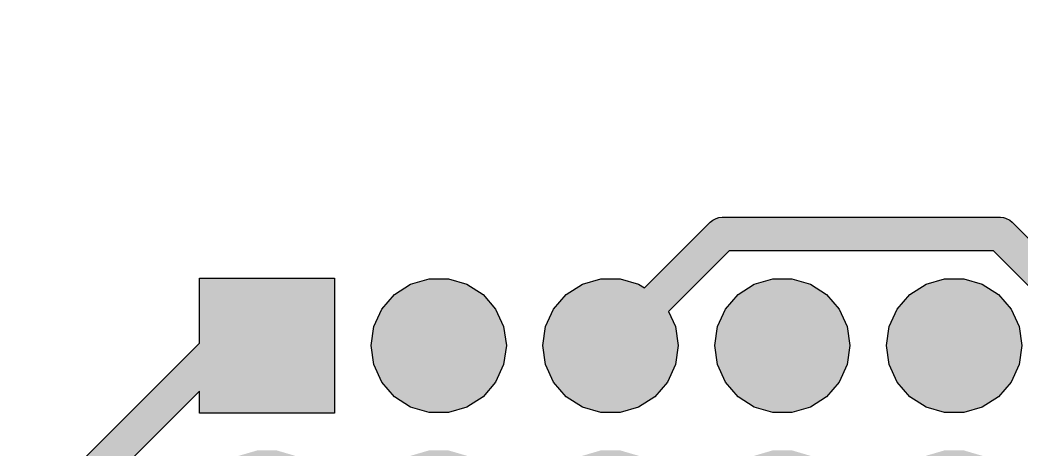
# Model space of a CAD drawing. Header units: millimetres. Extents: x -3894 to -3474, y -291 to 6.
# Drawn here: x -3826.26 to -3818.86, y -75.54 to -72.36 of the extents above; entities that cross this region are included whole.
import ezdxf

# ---------------------------------------------------------------- set-up
doc = ezdxf.new("R2010")
doc.units = ezdxf.units.MM
doc.layers.add('BLACK', color=7, linetype='Continuous')

msp = doc.modelspace()

# ---------------------------------------------------------------- hatches: boundary and pattern name
h = msp.add_hatch(color=256)
h.dxf.hatch_style = 1
h.paths.add_polyline_path([(-3822.6893, -74.6225), (-3822.7484, -74.4931), (-3822.8416, -74.3855), (-3822.9613, -74.3086), (-3823.0979, -74.2685), (-3823.2402, -74.2685), (-3823.3768, -74.3086), (-3823.4965, -74.3855), (-3823.5897, -74.4931), (-3823.6488, -74.6225), (-3823.6691, -74.7634), (-3823.6488, -74.9042), (-3823.5897, -75.0337), (-3823.4965, -75.1413), (-3823.3768, -75.2182), (-3823.2402, -75.2583), (-3823.0979, -75.2583), (-3822.9613, -75.2182), (-3822.8416, -75.1413), (-3822.7484, -75.0337), (-3822.6893, -74.9042), (-3822.6691, -74.7634)])
h.paths.add_polyline_path([(-3820.1493, -74.6225), (-3820.2084, -74.4931), (-3820.3016, -74.3855), (-3820.4213, -74.3086), (-3820.5579, -74.2685), (-3820.7002, -74.2685), (-3820.8368, -74.3086), (-3820.9565, -74.3855), (-3821.0497, -74.4931), (-3821.1088, -74.6225), (-3821.1291, -74.7634), (-3821.1088, -74.9042), (-3821.0497, -75.0337), (-3820.9565, -75.1413), (-3820.8368, -75.2182), (-3820.7002, -75.2583), (-3820.5579, -75.2583), (-3820.4213, -75.2182), (-3820.3016, -75.1413), (-3820.2084, -75.0337), (-3820.1493, -74.9042), (-3820.1291, -74.7634)], flags=17)
h.paths.add_polyline_path([(-3818.8591, -74.7634), (-3818.8793, -74.6225), (-3818.9384, -74.4931), (-3819.0316, -74.3855), (-3819.1513, -74.3086), (-3819.2879, -74.2685), (-3819.4302, -74.2685), (-3819.5668, -74.3086), (-3819.6865, -74.3855), (-3819.7797, -74.4931), (-3819.8388, -74.6225), (-3819.8591, -74.7634), (-3819.8388, -74.9042), (-3819.7797, -75.0337), (-3819.6865, -75.1413), (-3819.5668, -75.2182), (-3819.4302, -75.2583), (-3819.2879, -75.2583), (-3819.1513, -75.2182), (-3819.0316, -75.1413), (-3818.9384, -75.0337), (-3818.8793, -74.9042)], flags=17)
h.paths.add_polyline_path([(-3818.8591, -76.0334), (-3818.8793, -75.8925), (-3818.9384, -75.7631), (-3819.0316, -75.6555), (-3819.1513, -75.5786), (-3819.2879, -75.5385), (-3819.4302, -75.5385), (-3819.5668, -75.5786), (-3819.6865, -75.6555), (-3819.7797, -75.7631), (-3819.8388, -75.8925), (-3819.8591, -76.0334), (-3819.8388, -76.1742), (-3819.7797, -76.3037), (-3819.6865, -76.4113), (-3819.5668, -76.4882), (-3819.4302, -76.5283), (-3819.2879, -76.5283), (-3819.1513, -76.4882), (-3819.0316, -76.4113), (-3818.9384, -76.3037), (-3818.8793, -76.1742)], flags=17)
h.paths.add_polyline_path([(-3820.1493, -75.8925), (-3820.2084, -75.7631), (-3820.3016, -75.6555), (-3820.4213, -75.5786), (-3820.5579, -75.5385), (-3820.7002, -75.5385), (-3820.8368, -75.5786), (-3820.9565, -75.6555), (-3821.0497, -75.7631), (-3821.1088, -75.8925), (-3821.1291, -76.0334), (-3821.1088, -76.1742), (-3821.0497, -76.3037), (-3820.9565, -76.4113), (-3820.8368, -76.4882), (-3820.7002, -76.5283), (-3820.5579, -76.5283), (-3820.4213, -76.4882), (-3820.3016, -76.4113), (-3820.2084, -76.3037), (-3820.1493, -76.1742), (-3820.1291, -76.0334)], flags=17)
h.paths.add_polyline_path([(-3821.4193, -74.6225), (-3821.4701, -74.5112), (-3821.0223, -74.0634), (-3819.0691, -74.0634), (-3815.9047, -77.2278), (-3815.8858, -77.2433), (-3815.8407, -77.262), (-3815.8163, -77.2644), (-3815.5351, -77.2644), (-3814.8248, -77.2644), (-3814.6272, -77.462), (-3814.623, -77.4721), (-3814.6074, -77.4911), (-3814.1678, -77.9307), (-3814.1678, -78.2666), (-3814.1708, -78.2686), (-3814.1871, -78.2929), (-3814.1928, -78.3216), (-3814.1928, -79.7716), (-3814.1871, -79.8003), (-3814.1708, -79.8247), (-3814.1465, -79.8409), (-3814.1178, -79.8466), (-3813.9678, -79.8466), (-3813.9391, -79.8409), (-3813.9148, -79.8247), (-3813.8985, -79.8003), (-3813.8928, -79.7716), (-3813.8928, -78.3216), (-3813.8985, -78.2929), (-3813.9148, -78.2686), (-3813.9178, -78.2666), (-3813.9178, -77.8789), (-3813.9202, -77.8545), (-3813.9389, -77.8095), (-3813.9544, -77.7905), (-3814.4109, -77.334), (-3814.4151, -77.3239), (-3814.4307, -77.305), (-3814.6847, -77.051), (-3814.7036, -77.0354), (-3814.7355, -77.0222), (-3814.7487, -77.0168), (-3814.7731, -77.0144), (-3815.5351, -77.0144), (-3815.7645, -77.0144), (-3818.9289, -73.85), (-3818.9479, -73.8344), (-3818.9797, -73.8212), (-3818.9929, -73.8158), (-3819.0173, -73.8134), (-3821.0741, -73.8134), (-3821.0984, -73.8158), (-3821.1171, -73.8235), (-3821.1435, -73.8344), (-3821.1624, -73.85), (-3821.6485, -74.3361), (-3821.6913, -74.3086), (-3821.8279, -74.2685), (-3821.9702, -74.2685), (-3822.1068, -74.3086), (-3822.2265, -74.3855), (-3822.3197, -74.4931), (-3822.3788, -74.6225), (-3822.3991, -74.7634), (-3822.3788, -74.9042), (-3822.3197, -75.0337), (-3822.2265, -75.1413), (-3822.1068, -75.2182), (-3821.9702, -75.2583), (-3821.8279, -75.2583), (-3821.6913, -75.2182), (-3821.5716, -75.1413), (-3821.4784, -75.0337), (-3821.4193, -74.9042), (-3821.3991, -74.7634)])
h = msp.add_hatch(color=256)
h.dxf.hatch_style = 1
h.paths.add_polyline_path([(-3823.9391, -74.2634), (-3824.9391, -74.2634), (-3824.9391, -74.7466), (-3826.0374, -75.845), (-3826.053, -75.8639), (-3826.0716, -75.909), (-3826.0741, -75.9334), (-3826.0741, -79.2984), (-3826.0716, -79.3228), (-3826.053, -79.3678), (-3826.0374, -79.3868), (-3822.1004, -83.3238), (-3822.0815, -83.3393), (-3822.0364, -83.358), (-3822.0121, -83.3604), (-3821.2588, -83.3604), (-3820.3091, -84.31), (-3820.2902, -84.3256), (-3820.2451, -84.3442), (-3820.2207, -84.3466), (-3817.4979, -84.3466), (-3817.4958, -84.3497), (-3817.4715, -84.3659), (-3817.4428, -84.3716), (-3815.9928, -84.3716), (-3815.9641, -84.3659), (-3815.9398, -84.3497), (-3815.9235, -84.3253), (-3815.9178, -84.2966), (-3815.9178, -84.1466), (-3815.9235, -84.1179), (-3815.9398, -84.0936), (-3815.9641, -84.0773), (-3815.9928, -84.0716), (-3817.4428, -84.0716), (-3817.4715, -84.0773), (-3817.4958, -84.0936), (-3817.4979, -84.0966), (-3820.1689, -84.0966), (-3821.1186, -83.147), (-3821.1375, -83.1314), (-3821.1826, -83.1128), (-3821.207, -83.1104), (-3821.9603, -83.1104), (-3825.8241, -79.2466), (-3825.8241, -75.9852), (-3824.9391, -75.1002), (-3824.9391, -75.2634), (-3823.9391, -75.2634)])
h.paths.add_polyline_path([(-3824.0184, -75.7631), (-3824.1116, -75.6555), (-3824.2313, -75.5786), (-3824.3679, -75.5385), (-3824.5102, -75.5385), (-3824.6468, -75.5786), (-3824.7665, -75.6555), (-3824.8597, -75.7631), (-3824.9188, -75.8925), (-3824.9391, -76.0334), (-3824.9188, -76.1742), (-3824.8597, -76.3037), (-3824.7665, -76.4113), (-3824.6468, -76.4882), (-3824.5501, -76.5166), (-3824.5501, -79.3809), (-3824.5476, -79.4053), (-3824.529, -79.4504), (-3824.5134, -79.4693), (-3820.1727, -83.81), (-3820.1538, -83.8256), (-3820.1087, -83.8442), (-3820.0843, -83.8466), (-3817.4979, -83.8466), (-3817.4958, -83.8497), (-3817.4715, -83.8659), (-3817.4428, -83.8716), (-3815.9928, -83.8716), (-3815.9641, -83.8659), (-3815.9398, -83.8497), (-3815.9235, -83.8253), (-3815.9178, -83.7966), (-3815.9178, -83.6466), (-3815.9235, -83.6179), (-3815.9398, -83.5936), (-3815.9641, -83.5773), (-3815.9928, -83.5716), (-3817.4428, -83.5716), (-3817.4715, -83.5773), (-3817.4958, -83.5936), (-3817.4979, -83.5966), (-3820.0326, -83.5966), (-3824.3001, -79.3291), (-3824.3001, -76.5084), (-3824.2313, -76.4882), (-3824.1116, -76.4113), (-3824.0184, -76.3037), (-3823.9593, -76.1742), (-3823.9391, -76.0334), (-3823.9593, -75.8925)], flags=17)
h.paths.add_polyline_path([(-3822.6893, -75.8925), (-3822.7484, -75.7631), (-3822.8416, -75.6555), (-3822.9613, -75.5786), (-3823.0979, -75.5385), (-3823.2402, -75.5385), (-3823.3768, -75.5786), (-3823.4965, -75.6555), (-3823.5897, -75.7631), (-3823.6488, -75.8925), (-3823.6691, -76.0334), (-3823.6488, -76.1742), (-3823.5897, -76.3037), (-3823.4965, -76.4113), (-3823.3768, -76.4882), (-3823.2941, -76.5125), (-3823.2941, -79.9194), (-3823.2916, -79.9438), (-3823.2862, -79.957), (-3823.273, -79.9888), (-3823.2574, -80.0078), (-3819.9552, -83.31), (-3819.9362, -83.3256), (-3819.8912, -83.3442), (-3819.8668, -83.3466), (-3817.4979, -83.3466), (-3817.4958, -83.3497), (-3817.4715, -83.3659), (-3817.4428, -83.3716), (-3815.9928, -83.3716), (-3815.9641, -83.3659), (-3815.9398, -83.3497), (-3815.9235, -83.3253), (-3815.9178, -83.2966), (-3815.9178, -83.1466), (-3815.9235, -83.1179), (-3815.9398, -83.0936), (-3815.9641, -83.0773), (-3815.9928, -83.0716), (-3817.4428, -83.0716), (-3817.4715, -83.0773), (-3817.4958, -83.0936), (-3817.4979, -83.0966), (-3819.815, -83.0966), (-3823.0441, -79.8676), (-3823.0441, -76.5125), (-3822.9613, -76.4882), (-3822.8416, -76.4113), (-3822.7484, -76.3037), (-3822.6893, -76.1742), (-3822.6691, -76.0334)], flags=16)
h.paths.add_polyline_path([(-3821.4193, -75.8925), (-3821.4784, -75.7631), (-3821.5716, -75.6555), (-3821.6913, -75.5786), (-3821.8279, -75.5385), (-3821.9702, -75.5385), (-3822.1068, -75.5786), (-3822.2265, -75.6555), (-3822.3197, -75.7631), (-3822.3788, -75.8925), (-3822.3991, -76.0334), (-3822.3788, -76.1742), (-3822.3197, -76.3037), (-3822.2265, -76.4113), (-3822.1068, -76.4882), (-3822.0241, -76.5125), (-3822.0241, -79.6654), (-3822.0216, -79.6898), (-3822.0101, -79.7178), (-3822.0101, -80.4414), (-3822.0076, -80.4658), (-3821.989, -80.5108), (-3821.9734, -80.5298), (-3819.6932, -82.81), (-3819.6742, -82.8256), (-3819.6292, -82.8442), (-3819.6048, -82.8466), (-3817.4979, -82.8466), (-3817.4958, -82.8497), (-3817.4715, -82.8659), (-3817.4428, -82.8716), (-3815.9928, -82.8716), (-3815.9641, -82.8659), (-3815.9398, -82.8497), (-3815.9235, -82.8253), (-3815.9178, -82.7966), (-3815.9178, -82.6466), (-3815.9235, -82.6179), (-3815.9398, -82.5936), (-3815.9641, -82.5773), (-3815.9928, -82.5716), (-3817.4428, -82.5716), (-3817.4715, -82.5773), (-3817.4958, -82.5936), (-3817.4979, -82.5966), (-3819.553, -82.5966), (-3821.7601, -80.3896), (-3821.7601, -79.6794), (-3821.7625, -79.655), (-3821.7741, -79.627), (-3821.7741, -76.5125), (-3821.6913, -76.4882), (-3821.5716, -76.4113), (-3821.4784, -76.3037), (-3821.4193, -76.1742), (-3821.3991, -76.0334)], flags=16)
h.paths.add_polyline_path([(-3820.1493, -75.8925), (-3820.2084, -75.7631), (-3820.3016, -75.6555), (-3820.4213, -75.5786), (-3820.5579, -75.5385), (-3820.7002, -75.5385), (-3820.8368, -75.5786), (-3820.9565, -75.6555), (-3821.0497, -75.7631), (-3821.1088, -75.8925), (-3821.1291, -76.0334), (-3821.1088, -76.1742), (-3821.0497, -76.3037), (-3820.9565, -76.4113), (-3820.8368, -76.4882), (-3820.7002, -76.5283), (-3820.5579, -76.5283), (-3820.4213, -76.4882), (-3820.3016, -76.4113), (-3820.2084, -76.3037), (-3820.1493, -76.1742), (-3820.1291, -76.0334)], flags=0)
h.paths.add_polyline_path([(-3818.8793, -75.8925), (-3818.9384, -75.7631), (-3819.0316, -75.6555), (-3819.1513, -75.5786), (-3819.2879, -75.5385), (-3819.4302, -75.5385), (-3819.5668, -75.5786), (-3819.6865, -75.6555), (-3819.7797, -75.7631), (-3819.8388, -75.8925), (-3819.8591, -76.0334), (-3819.8388, -76.1742), (-3819.7797, -76.3037), (-3819.6865, -76.4113), (-3819.5668, -76.4882), (-3819.4302, -76.5283), (-3819.2879, -76.5283), (-3819.1513, -76.4882), (-3819.0316, -76.4113), (-3818.9384, -76.3037), (-3818.8793, -76.1742), (-3818.8591, -76.0334)], flags=0)

# ---------------------------------------------------------------- linework, layer by layer
at = {"layer": 'BLACK', "linetype": 'Continuous'}
for p, q in [((-3821.1624, -73.85), (-3821.1435, -73.8344)), ((-3821.1624, -73.85), (-3821.1435, -73.8344)), ((-3821.1435, -73.8344), (-3821.1171, -73.8235)), ((-3821.1435, -73.8344), (-3821.1171, -73.8235)), ((-3821.1435, -73.8344), (-3821.1435, -73.8344)), ((-3821.1435, -73.8344), (-3821.1435, -73.8344)), ((-3821.1171, -73.8235), (-3821.0984, -73.8158)), ((-3821.1171, -73.8235), (-3821.0984, -73.8158)), ((-3821.0984, -73.8158), (-3821.0741, -73.8134)), ((-3821.0984, -73.8158), (-3821.0741, -73.8134)), ((-3821.0984, -73.8158), (-3821.0984, -73.8158)), ((-3821.0984, -73.8158), (-3821.0984, -73.8158)), ((-3821.0741, -73.8134), (-3819.0173, -73.8134)), ((-3821.0741, -73.8134), (-3819.0173, -73.8134)), ((-3819.0173, -73.8134), (-3818.9929, -73.8158)), ((-3819.0173, -73.8134), (-3818.9929, -73.8158)), ((-3818.9929, -73.8158), (-3818.9929, -73.8158)), ((-3818.9929, -73.8158), (-3818.9797, -73.8212)), ((-3818.9929, -73.8158), (-3818.9929, -73.8158)), ((-3818.9929, -73.8158), (-3818.9797, -73.8212)), ((-3818.9797, -73.8212), (-3818.9479, -73.8344)), ((-3818.9797, -73.8212), (-3818.9479, -73.8344)), ((-3818.9479, -73.8344), (-3818.9479, -73.8345)), ((-3818.9479, -73.8344), (-3818.9479, -73.8345)), ((-3818.9479, -73.8345), (-3818.9289, -73.85)), ((-3818.9479, -73.8345), (-3818.9289, -73.85)), ((-3821.6485, -74.3361), (-3821.1624, -73.85)), ((-3821.6485, -74.3361), (-3821.1624, -73.85)), ((-3818.9289, -73.85), (-3815.7645, -77.0144)), ((-3818.9289, -73.85), (-3815.7645, -77.0144)), ((-3821.0223, -74.0634), (-3821.4701, -74.5112)), ((-3821.0223, -74.0634), (-3821.4701, -74.5112)), ((-3819.0691, -74.0634), (-3821.0223, -74.0634)), ((-3819.0691, -74.0634), (-3821.0223, -74.0634)), ((-3815.9047, -77.2278), (-3819.0691, -74.0634)), ((-3815.9047, -77.2278), (-3819.0691, -74.0634)), ((-3824.9391, -74.7466), (-3824.9391, -74.2634)), ((-3824.9391, -74.2634), (-3823.9391, -74.2634)), ((-3824.9391, -74.7466), (-3824.9391, -74.2634)), ((-3824.9391, -74.2634), (-3823.9391, -74.2634)), ((-3823.9391, -74.2634), (-3823.9391, -75.2634)), ((-3823.9391, -74.2634), (-3823.9391, -75.2634)), ((-3823.3768, -74.3086), (-3823.2402, -74.2685)), ((-3823.3768, -74.3086), (-3823.2402, -74.2685)), ((-3823.2402, -74.2685), (-3823.0979, -74.2685)), ((-3823.2402, -74.2685), (-3823.0979, -74.2685)), ((-3823.0979, -74.2685), (-3822.9613, -74.3086)), ((-3823.0979, -74.2685), (-3822.9613, -74.3086)), ((-3822.1068, -74.3086), (-3821.9702, -74.2685)), ((-3822.1068, -74.3086), (-3821.9702, -74.2685)), ((-3821.9702, -74.2685), (-3821.8279, -74.2685)), ((-3821.9702, -74.2685), (-3821.8279, -74.2685)), ((-3821.8279, -74.2685), (-3821.6913, -74.3086)), ((-3821.8279, -74.2685), (-3821.6913, -74.3086)), ((-3820.8368, -74.3086), (-3820.7002, -74.2685)), ((-3820.8368, -74.3086), (-3820.7002, -74.2685)), ((-3820.7002, -74.2685), (-3820.5579, -74.2685)), ((-3820.7002, -74.2685), (-3820.5579, -74.2685)), ((-3820.5579, -74.2685), (-3820.4213, -74.3086)), ((-3820.5579, -74.2685), (-3820.4213, -74.3086)), ((-3819.5668, -74.3086), (-3819.4302, -74.2685)), ((-3819.5668, -74.3086), (-3819.4302, -74.2685)), ((-3819.4302, -74.2685), (-3819.2879, -74.2685)), ((-3819.4302, -74.2685), (-3819.2879, -74.2685)), ((-3819.2879, -74.2685), (-3819.1513, -74.3086)), ((-3819.2879, -74.2685), (-3819.1513, -74.3086)), ((-3823.4965, -74.3855), (-3823.3768, -74.3086)), ((-3823.4965, -74.3855), (-3823.3768, -74.3086)), ((-3822.9613, -74.3086), (-3822.8416, -74.3855)), ((-3822.9613, -74.3086), (-3822.8416, -74.3855)), ((-3822.2265, -74.3855), (-3822.1068, -74.3086)), ((-3822.2265, -74.3855), (-3822.1068, -74.3086)), ((-3821.6913, -74.3086), (-3821.6485, -74.3361)), ((-3821.6913, -74.3086), (-3821.6485, -74.3361)), ((-3820.9565, -74.3855), (-3820.8368, -74.3086)), ((-3820.9565, -74.3855), (-3820.8368, -74.3086)), ((-3820.4213, -74.3086), (-3820.3016, -74.3855)), ((-3820.4213, -74.3086), (-3820.3016, -74.3855)), ((-3819.6865, -74.3855), (-3819.5668, -74.3086)), ((-3819.6865, -74.3855), (-3819.5668, -74.3086)), ((-3819.1513, -74.3086), (-3819.0316, -74.3855)), ((-3819.1513, -74.3086), (-3819.0316, -74.3855)), ((-3823.5897, -74.4931), (-3823.4965, -74.3855)), ((-3823.5897, -74.4931), (-3823.4965, -74.3855)), ((-3822.8416, -74.3855), (-3822.7484, -74.4931)), ((-3822.8416, -74.3855), (-3822.7484, -74.4931)), ((-3822.3197, -74.4931), (-3822.2265, -74.3855)), ((-3822.3197, -74.4931), (-3822.2265, -74.3855)), ((-3821.0497, -74.4931), (-3820.9565, -74.3855)), ((-3821.0497, -74.4931), (-3820.9565, -74.3855)), ((-3820.3016, -74.3855), (-3820.2084, -74.4931)), ((-3820.3016, -74.3855), (-3820.2084, -74.4931)), ((-3819.7797, -74.4931), (-3819.6865, -74.3855)), ((-3819.7797, -74.4931), (-3819.6865, -74.3855)), ((-3819.0316, -74.3855), (-3818.9384, -74.4931)), ((-3819.0316, -74.3855), (-3818.9384, -74.4931)), ((-3823.6488, -74.6225), (-3823.5897, -74.4931)), ((-3823.6488, -74.6225), (-3823.5897, -74.4931)), ((-3822.7484, -74.4931), (-3822.6893, -74.6225)), ((-3822.7484, -74.4931), (-3822.6893, -74.6225)), ((-3822.3788, -74.6225), (-3822.3197, -74.4931)), ((-3822.3788, -74.6225), (-3822.3197, -74.4931)), ((-3821.4701, -74.5112), (-3821.4193, -74.6225)), ((-3821.4701, -74.5112), (-3821.4193, -74.6225)), ((-3821.1088, -74.6225), (-3821.0497, -74.4931)), ((-3821.1088, -74.6225), (-3821.0497, -74.4931)), ((-3820.2084, -74.4931), (-3820.1493, -74.6225)), ((-3820.2084, -74.4931), (-3820.1493, -74.6225)), ((-3819.8388, -74.6225), (-3819.7797, -74.4931)), ((-3819.8388, -74.6225), (-3819.7797, -74.4931)), ((-3818.9384, -74.4931), (-3818.8793, -74.6225)), ((-3818.9384, -74.4931), (-3818.8793, -74.6225)), ((-3823.6691, -74.7634), (-3823.6488, -74.6225)), ((-3823.6691, -74.7634), (-3823.6488, -74.6225)), ((-3822.6893, -74.6225), (-3822.6691, -74.7634)), ((-3822.6893, -74.6225), (-3822.6691, -74.7634)), ((-3822.3991, -74.7634), (-3822.3788, -74.6225)), ((-3822.3991, -74.7634), (-3822.3788, -74.6225)), ((-3821.4193, -74.6225), (-3821.3991, -74.7634)), ((-3821.4193, -74.6225), (-3821.3991, -74.7634)), ((-3821.1291, -74.7634), (-3821.1088, -74.6225)), ((-3821.1291, -74.7634), (-3821.1088, -74.6225)), ((-3820.1493, -74.6225), (-3820.1291, -74.7634)), ((-3820.1493, -74.6225), (-3820.1291, -74.7634)), ((-3819.8591, -74.7634), (-3819.8388, -74.6225)), ((-3819.8591, -74.7634), (-3819.8388, -74.6225)), ((-3818.8793, -74.6225), (-3818.8591, -74.7634)), ((-3818.8793, -74.6225), (-3818.8591, -74.7634)), ((-3826.0374, -75.845), (-3824.9391, -74.7466)), ((-3826.0374, -75.845), (-3824.9391, -74.7466)), ((-3823.6488, -74.9042), (-3823.6691, -74.7634)), ((-3823.6488, -74.9042), (-3823.6691, -74.7634)), ((-3822.6691, -74.7634), (-3822.6893, -74.9042)), ((-3822.6691, -74.7634), (-3822.6893, -74.9042)), ((-3822.3788, -74.9042), (-3822.3991, -74.7634)), ((-3822.3788, -74.9042), (-3822.3991, -74.7634)), ((-3821.3991, -74.7634), (-3821.4193, -74.9042)), ((-3821.3991, -74.7634), (-3821.4193, -74.9042)), ((-3821.1088, -74.9042), (-3821.1291, -74.7634)), ((-3821.1088, -74.9042), (-3821.1291, -74.7634)), ((-3820.1291, -74.7634), (-3820.1493, -74.9042)), ((-3820.1291, -74.7634), (-3820.1493, -74.9042)), ((-3819.8388, -74.9042), (-3819.8591, -74.7634)), ((-3819.8388, -74.9042), (-3819.8591, -74.7634)), ((-3818.8591, -74.7634), (-3818.8793, -74.9042)), ((-3818.8591, -74.7634), (-3818.8793, -74.9042)), ((-3823.5897, -75.0337), (-3823.6488, -74.9042)), ((-3823.5897, -75.0337), (-3823.6488, -74.9042)), ((-3822.6893, -74.9042), (-3822.7484, -75.0337)), ((-3822.6893, -74.9042), (-3822.7484, -75.0337)), ((-3822.3197, -75.0337), (-3822.3788, -74.9042)), ((-3822.3197, -75.0337), (-3822.3788, -74.9042)), ((-3821.4193, -74.9042), (-3821.4784, -75.0337)), ((-3821.4193, -74.9042), (-3821.4784, -75.0337)), ((-3821.0497, -75.0337), (-3821.1088, -74.9042)), ((-3821.0497, -75.0337), (-3821.1088, -74.9042)), ((-3820.1493, -74.9042), (-3820.2084, -75.0337)), ((-3820.1493, -74.9042), (-3820.2084, -75.0337)), ((-3819.7797, -75.0337), (-3819.8388, -74.9042)), ((-3819.7797, -75.0337), (-3819.8388, -74.9042)), ((-3818.8793, -74.9042), (-3818.9384, -75.0337)), ((-3818.8793, -74.9042), (-3818.9384, -75.0337)), ((-3823.4965, -75.1413), (-3823.5897, -75.0337)), ((-3823.4965, -75.1413), (-3823.5897, -75.0337)), ((-3822.7484, -75.0337), (-3822.8416, -75.1413)), ((-3822.7484, -75.0337), (-3822.8416, -75.1413)), ((-3822.2265, -75.1413), (-3822.3197, -75.0337)), ((-3822.2265, -75.1413), (-3822.3197, -75.0337)), ((-3821.4784, -75.0337), (-3821.5716, -75.1413)), ((-3821.4784, -75.0337), (-3821.5716, -75.1413)), ((-3820.9565, -75.1413), (-3821.0497, -75.0337)), ((-3820.9565, -75.1413), (-3821.0497, -75.0337)), ((-3820.2084, -75.0337), (-3820.3016, -75.1413)), ((-3820.2084, -75.0337), (-3820.3016, -75.1413)), ((-3819.6865, -75.1413), (-3819.7797, -75.0337)), ((-3819.6865, -75.1413), (-3819.7797, -75.0337)), ((-3818.9384, -75.0337), (-3819.0316, -75.1413)), ((-3818.9384, -75.0337), (-3819.0316, -75.1413)), ((-3824.9391, -75.1002), (-3825.8241, -75.9852)), ((-3824.9391, -75.1002), (-3825.8241, -75.9852)), ((-3824.9391, -75.2634), (-3824.9391, -75.1002)), ((-3824.9391, -75.2634), (-3824.9391, -75.1002)), ((-3823.3768, -75.2182), (-3823.4965, -75.1413)), ((-3823.3768, -75.2182), (-3823.4965, -75.1413)), ((-3822.8416, -75.1413), (-3822.9613, -75.2182)), ((-3822.8416, -75.1413), (-3822.9613, -75.2182)), ((-3822.1068, -75.2182), (-3822.2265, -75.1413)), ((-3822.1068, -75.2182), (-3822.2265, -75.1413)), ((-3821.5716, -75.1413), (-3821.6913, -75.2182)), ((-3821.5716, -75.1413), (-3821.6913, -75.2182)), ((-3820.8368, -75.2182), (-3820.9565, -75.1413)), ((-3820.8368, -75.2182), (-3820.9565, -75.1413)), ((-3820.3016, -75.1413), (-3820.4213, -75.2182)), ((-3820.3016, -75.1413), (-3820.4213, -75.2182)), ((-3819.5668, -75.2182), (-3819.6865, -75.1413)), ((-3819.5668, -75.2182), (-3819.6865, -75.1413)), ((-3819.0316, -75.1413), (-3819.1513, -75.2182)), ((-3819.0316, -75.1413), (-3819.1513, -75.2182)), ((-3823.2402, -75.2583), (-3823.3768, -75.2182)), ((-3823.2402, -75.2583), (-3823.3768, -75.2182)), ((-3822.9613, -75.2182), (-3823.0979, -75.2583)), ((-3822.9613, -75.2182), (-3823.0979, -75.2583)), ((-3821.9702, -75.2583), (-3822.1068, -75.2182)), ((-3821.9702, -75.2583), (-3822.1068, -75.2182)), ((-3821.6913, -75.2182), (-3821.8279, -75.2583)), ((-3821.6913, -75.2182), (-3821.8279, -75.2583)), ((-3820.7002, -75.2583), (-3820.8368, -75.2182)), ((-3820.7002, -75.2583), (-3820.8368, -75.2182)), ((-3820.4213, -75.2182), (-3820.5579, -75.2583)), ((-3820.4213, -75.2182), (-3820.5579, -75.2583)), ((-3819.4302, -75.2583), (-3819.5668, -75.2182)), ((-3819.4302, -75.2583), (-3819.5668, -75.2182)), ((-3819.1513, -75.2182), (-3819.2879, -75.2583)), ((-3819.1513, -75.2182), (-3819.2879, -75.2583)), ((-3823.9391, -75.2634), (-3824.9391, -75.2634)), ((-3823.9391, -75.2634), (-3824.9391, -75.2634)), ((-3823.0979, -75.2583), (-3823.2402, -75.2583)), ((-3823.0979, -75.2583), (-3823.2402, -75.2583)), ((-3821.8279, -75.2583), (-3821.9702, -75.2583)), ((-3821.8279, -75.2583), (-3821.9702, -75.2583)), ((-3820.5579, -75.2583), (-3820.7002, -75.2583)), ((-3820.5579, -75.2583), (-3820.7002, -75.2583)), ((-3819.2879, -75.2583), (-3819.4302, -75.2583)), ((-3819.2879, -75.2583), (-3819.4302, -75.2583))]:
    msp.add_line(p, q, dxfattribs=at)
at = {"layer": 'BLACK'}
msp.add_arc((-3808.5785, -86.2377), 33.5, 0, 180, dxfattribs=at)
msp.add_arc((-3808.5785, -86.2377), 33.5, 0, 180, dxfattribs=at)

doc.saveas('drawing.dxf')
